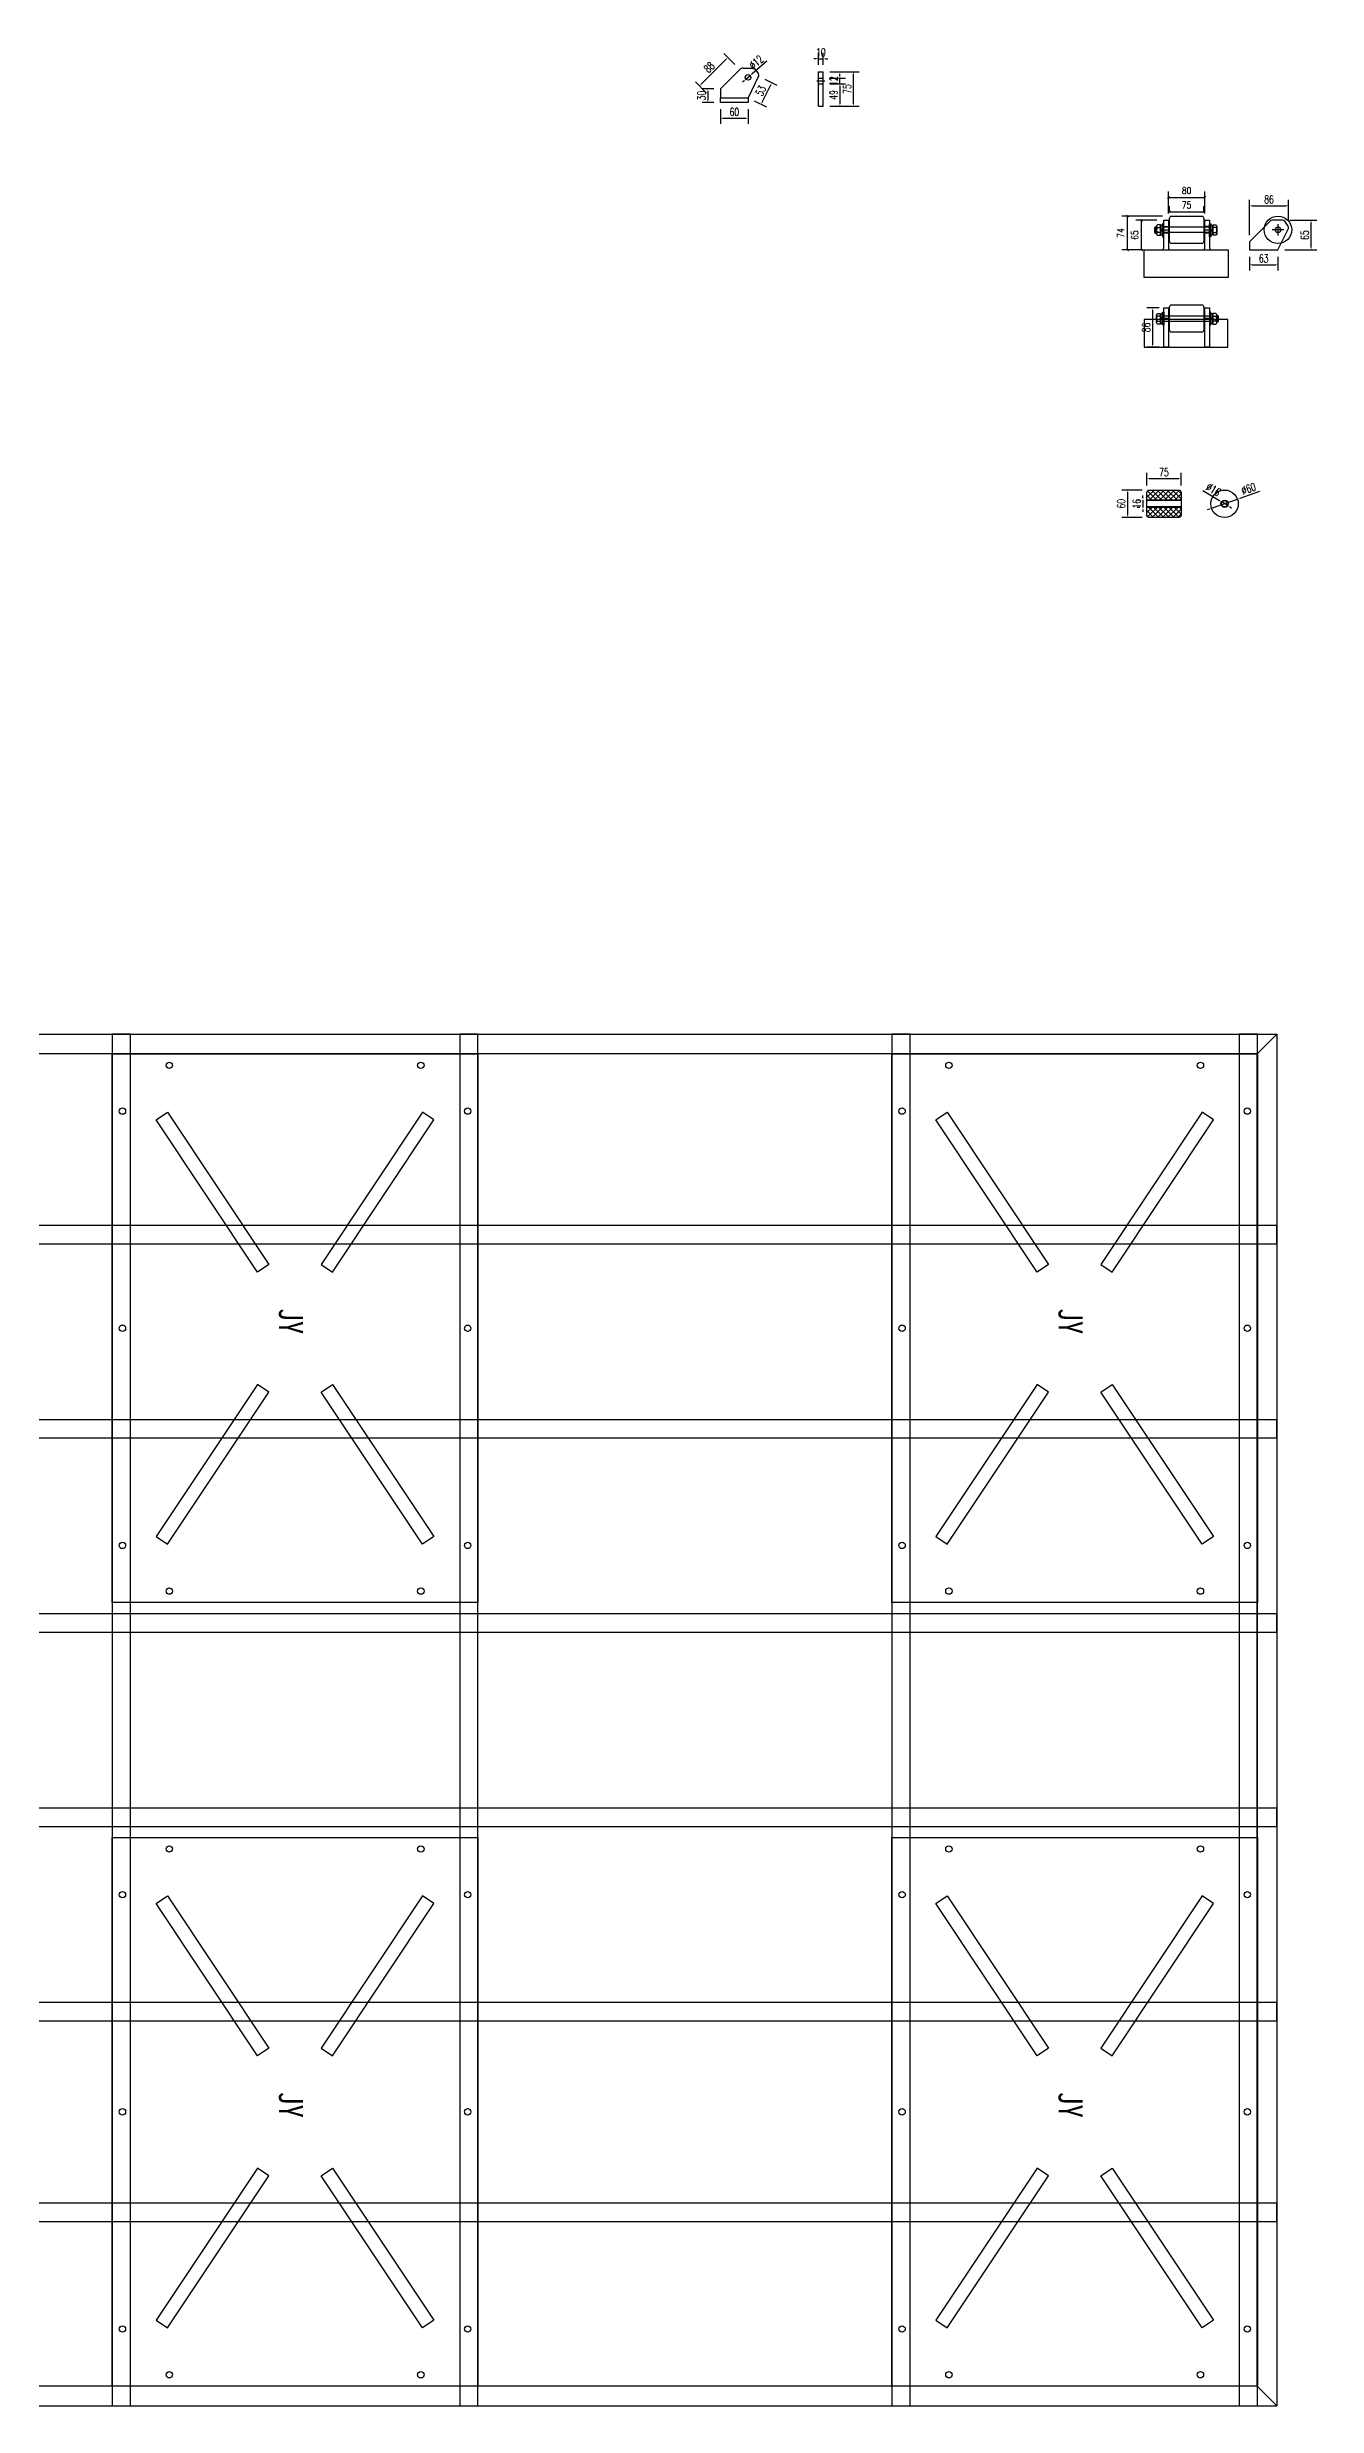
# Model space of a CAD drawing. Header units: millimetres. Extents: x -2018967 to 3675, y -751 to 1571936.
# Drawn here: x -1178320 to -1175543, y 1433545 to 1438704 of the extents above; entities that cross this region are included whole.
import ezdxf

# ---------------------------------------------------------------- set-up
doc = ezdxf.new("R2010")
doc.units = ezdxf.units.MM
doc.header["$LTSCALE"] = 1000
doc.linetypes.add('ACAD_ISO03W100', pattern=[30, 12, -18])
doc.layers.get('0').update_dxf_attribs({"linetype": 'CONTINUOUS'})
doc.layers.get('DEFPOINTS').update_dxf_attribs({"linetype": 'CONTINUOUS'})
for name, color, linetype in [('00-HATCH(填充)', 250, 'CONTINUOUS'), ('PUB_DIM', 3, 'CONTINUOUS'), ('PUB_TEXT', 7, 'CONTINUOUS'), ('W-STEEL_FRAME钢架', 3, 'CONTINUOUS'), ('W-STEEL_KEEL钢龙骨', 5, 'CONTINUOUS')]:
    doc.layers.add(name, color=color, linetype=linetype)
doc.styles.add('DIM_FONT', font='SIMPLEX.shx', dxfattribs={"width": 0.8})
doc.styles.add('STANDARD_T3', font='simplex.shx', dxfattribs={"width": 0.7, "bigfont": 'gbcbig.shx'})
doc.styles.add('黑体', font='simhei.ttf', dxfattribs={"width": 0.8})
doc.dimstyles.new('DIMN5', dxfattribs={"dimscale": 0.05, "dimtxt": 300, "dimasz": 100, "dimexe": 250, "dimexo": 300, "dimgap": 150, "dimtad": 1, "dimdec": 0, "dimzin": 0, "dimdsep": 46, "dimtxsty": 'DIM_FONT', "dimblk": 'ARCHTICK', "dimcen": 0.09, "dimclrt": 7, "dimazin": 0, "dimtfac": 1, "dimtdec": 0, "dimtix": 1, "dimtmove": 2, "dimatfit": 3, "dimldrblk": 'ARCHTICK', "dimfxl": 1, "dimtolj": 1, "dimtzin": 0, "dimarcsym": 0})
doc.dimstyles.new('W&&5', dxfattribs={"dimtxt": 17.5, "dimasz": 5, "dimexe": 12.5, "dimexo": 15, "dimgap": 5, "dimtad": 1, "dimdec": 0, "dimzin": 0, "dimdsep": 46, "dimtxsty": 'STANDARD_T3', "dimcen": 0.09, "dimclrd": 1, "dimclre": 1, "dimclrt": 7, "dimazin": 2, "dimtfac": 1, "dimtdec": 0, "dimtix": 1, "dimtmove": 2, "dimatfit": 3, "dimfxl": 100, "dimtolj": 1, "dimtzin": 0, "dimarcsym": 0})

# ---------------------------------------------------------------- blocks, each defined once
blk = doc.blocks.new('*D39')
at = {"color": 1, "lineweight": -2, "transparency": 16777216}
for p, q in [((-1176862.3, 1438613.3), (-1176887.8, 1438613.3)), ((-1176862.3, 1438583.3), (-1176887.8, 1438583.3)), ((-1176875.3, 1438608.3), (-1176875.3, 1438588.3))]:
    blk.add_line(p, q, dxfattribs=at)
at = {"color": 1, "transparency": 16777216}
for points in [[(-1176876.1, 1438608.3), (-1176874.5, 1438608.3), (-1176875.3, 1438613.3)], [(-1176876.1, 1438588.3), (-1176874.5, 1438588.3), (-1176875.3, 1438583.3)]]:
    blk.add_solid(points, dxfattribs=at)
at = {"layer": 'DEFPOINTS', "color": 0, "transparency": 16777216}
for p in [(-1176875.3, 1438583.3), (-1176847.3, 1438613.3), (-1176847.3, 1438583.3)]:
    blk.add_point(p, dxfattribs=at)
at = {"color": 7, "transparency": 16777216, "insert": (-1176889.1, 1438598.3), "char_height": 17.5, "attachment_point": 5, "rotation": 90, "style": 'STANDARD_T3'}
blk.add_mtext('\\A1;30', dxfattribs=at)
blk = doc.blocks.new('*D40')
at = {"color": 1, "lineweight": -2, "transparency": 16777216}
for p, q in [((-1176847.3, 1438568.3), (-1176847.3, 1438536.2)), ((-1176842.3, 1438548.7), (-1176792.3, 1438548.7)), ((-1176787.3, 1438568.3), (-1176787.3, 1438536.2))]:
    blk.add_line(p, q, dxfattribs=at)
at = {"color": 1, "transparency": 16777216}
for points in [[(-1176842.3, 1438549.6), (-1176842.3, 1438547.9), (-1176847.3, 1438548.7)], [(-1176792.3, 1438549.6), (-1176792.3, 1438547.9), (-1176787.3, 1438548.7)]]:
    blk.add_solid(points, dxfattribs=at)
at = {"layer": 'DEFPOINTS', "color": 0, "transparency": 16777216}
for p in [(-1176847.3, 1438583.3), (-1176787.3, 1438583.3), (-1176787.3, 1438548.7)]:
    blk.add_point(p, dxfattribs=at)
at = {"color": 7, "transparency": 16777216, "insert": (-1176817.3, 1438562.5), "char_height": 17.5, "attachment_point": 5, "style": 'STANDARD_T3'}
blk.add_mtext('\\A1;60', dxfattribs=at)
blk = doc.blocks.new('*D41')
at = {"color": 1, "lineweight": -2, "transparency": 16777216}
for p, q in [((-1176889.9, 1438623), (-1176834.9, 1438678)), ((-1176815.9, 1438666), (-1176840.3, 1438690.4)), ((-1176877.9, 1438603.9), (-1176902.3, 1438628.3))]:
    blk.add_line(p, q, dxfattribs=at)
at = {"color": 1, "transparency": 16777216}
for points in [[(-1176835.5, 1438678.6), (-1176834.4, 1438677.4), (-1176831.4, 1438681.5)], [(-1176890.5, 1438623.6), (-1176889.4, 1438622.4), (-1176893.5, 1438619.4)]]:
    blk.add_solid(points, dxfattribs=at)
at = {"layer": 'DEFPOINTS', "color": 0, "transparency": 16777216}
for p in [(-1176831.4, 1438681.5), (-1176805.3, 1438655.4), (-1176867.3, 1438593.3)]:
    blk.add_point(p, dxfattribs=at)
at = {"color": 7, "transparency": 16777216, "insert": (-1176872.2, 1438660.2), "char_height": 17.5, "attachment_point": 5, "rotation": 45, "style": 'STANDARD_T3'}
blk.add_mtext('\\A1;88', dxfattribs=at)
blk = doc.blocks.new('*D42')
at = {"color": 1, "lineweight": -2, "transparency": 16777216}
for p, q in [((-1176750.8, 1438634), (-1176724.1, 1438621)), ((-1176773.8, 1438586.7), (-1176747.2, 1438573.7)), ((-1176756.2, 1438583.7), (-1176737.6, 1438622))]:
    blk.add_line(p, q, dxfattribs=at)
at = {"color": 1, "transparency": 16777216}
for points in [[(-1176738.3, 1438622.4), (-1176736.8, 1438621.6), (-1176735.4, 1438626.5)], [(-1176757, 1438584), (-1176755.5, 1438583.3), (-1176758.4, 1438579.2)]]:
    blk.add_solid(points, dxfattribs=at)
at = {"layer": 'DEFPOINTS', "color": 0, "transparency": 16777216}
for p in [(-1176764.3, 1438640.6), (-1176735.4, 1438626.5), (-1176787.3, 1438593.3)]:
    blk.add_point(p, dxfattribs=at)
at = {"color": 7, "transparency": 16777216, "insert": (-1176759.3, 1438608.9), "char_height": 17.5, "attachment_point": 5, "rotation": 64, "style": 'STANDARD_T3'}
blk.add_mtext('\\A1;53', dxfattribs=at)
blk = doc.blocks.new('*D43')
at = {"color": 1, "lineweight": -2, "transparency": 16777216}
for p, q in [((-1176795.7, 1438630.9), (-1176799.5, 1438627.7)), ((-1176791.9, 1438634.2), (-1176782.8, 1438642)), ((-1176745.8, 1438673.5), (-1176779, 1438645.2))]:
    blk.add_line(p, q, dxfattribs=at)
at = {"color": 1, "transparency": 16777216}
for points in [[(-1176796.2, 1438631.6), (-1176795.2, 1438630.3), (-1176791.9, 1438634.2)], [(-1176779.5, 1438645.8), (-1176778.4, 1438644.6), (-1176782.8, 1438642)]]:
    blk.add_solid(points, dxfattribs=at)
at = {"layer": 'DEFPOINTS', "color": 0, "transparency": 16777216}
for p in [(-1176791.9, 1438634.2), (-1176782.8, 1438642)]:
    blk.add_point(p, dxfattribs=at)
at = {"color": 7, "transparency": 16777216, "insert": (-1176769.4, 1438671.4), "char_height": 17.5, "attachment_point": 5, "rotation": 40.4405, "style": 'STANDARD_T3'}
blk.add_mtext('\\A1;∅12', dxfattribs=at)
blk = doc.blocks.new('*D44')
at = {"color": 1, "lineweight": -2, "transparency": 16777216}
for p, q in [((-1176638, 1438679), (-1176643, 1438679)), ((-1176633, 1438665.3), (-1176633, 1438691.5)), ((-1176633, 1438679), (-1176623, 1438679)), ((-1176623, 1438665.3), (-1176623, 1438691.5)), ((-1176618, 1438679), (-1176613, 1438679))]:
    blk.add_line(p, q, dxfattribs=at)
at = {"color": 1, "transparency": 16777216}
for points in [[(-1176638, 1438679.8), (-1176638, 1438678.2), (-1176633, 1438679)], [(-1176618, 1438679.8), (-1176618, 1438678.2), (-1176623, 1438679)]]:
    blk.add_solid(points, dxfattribs=at)
at = {"layer": 'DEFPOINTS', "color": 0, "transparency": 16777216}
for p in [(-1176623, 1438679), (-1176633, 1438650.3), (-1176623, 1438650.3)]:
    blk.add_point(p, dxfattribs=at)
at = {"color": 7, "transparency": 16777216, "insert": (-1176628, 1438692.7), "char_height": 17.5, "attachment_point": 5, "style": 'STANDARD_T3'}
blk.add_mtext('\\A1;10', dxfattribs=at)
blk = doc.blocks.new('*D45')
at = {"color": 1, "lineweight": -2, "transparency": 16777216}
for p, q in [((-1176608, 1438650.3), (-1176544.5, 1438650.3)), ((-1176557, 1438645.3), (-1176557, 1438580.3)), ((-1176608, 1438575.3), (-1176544.5, 1438575.3))]:
    blk.add_line(p, q, dxfattribs=at)
at = {"color": 1, "transparency": 16777216}
for points in [[(-1176557.8, 1438645.3), (-1176556.1, 1438645.3), (-1176557, 1438650.3)], [(-1176557.8, 1438580.3), (-1176556.1, 1438580.3), (-1176557, 1438575.3)]]:
    blk.add_solid(points, dxfattribs=at)
at = {"layer": 'DEFPOINTS', "color": 0, "transparency": 16777216}
for p in [(-1176623, 1438650.3), (-1176623, 1438575.3), (-1176557, 1438575.3)]:
    blk.add_point(p, dxfattribs=at)
at = {"color": 7, "transparency": 16777216, "insert": (-1176570.7, 1438612.8), "char_height": 17.5, "attachment_point": 5, "rotation": 90, "style": 'STANDARD_T3'}
blk.add_mtext('\\A1;75', dxfattribs=at)
blk = doc.blocks.new('*D46')
at = {"color": 1, "lineweight": -2, "transparency": 16777216}
for p, q in [((-1176608, 1438624.1), (-1176573.8, 1438624.1)), ((-1176608, 1438575.3), (-1176573.8, 1438575.3)), ((-1176586.3, 1438619.1), (-1176586.3, 1438580.3))]:
    blk.add_line(p, q, dxfattribs=at)
at = {"color": 1, "transparency": 16777216}
for points in [[(-1176587.1, 1438619.1), (-1176585.4, 1438619.1), (-1176586.3, 1438624.1)], [(-1176587.1, 1438580.3), (-1176585.4, 1438580.3), (-1176586.3, 1438575.3)]]:
    blk.add_solid(points, dxfattribs=at)
at = {"layer": 'DEFPOINTS', "color": 0, "transparency": 16777216}
for p in [(-1176623, 1438624.1), (-1176623, 1438575.3), (-1176586.3, 1438575.3)]:
    blk.add_point(p, dxfattribs=at)
at = {"color": 7, "transparency": 16777216, "insert": (-1176600, 1438599.7), "char_height": 17.5, "attachment_point": 5, "rotation": 90, "style": 'STANDARD_T3'}
blk.add_mtext('\\A1;49', dxfattribs=at)
blk = doc.blocks.new('*D47')
at = {"color": 1, "lineweight": -2, "transparency": 16777216}
for p, q in [((-1176608, 1438636.1), (-1176573.8, 1438636.1)), ((-1176586.3, 1438641.1), (-1176586.3, 1438646.1)), ((-1176586.3, 1438624.1), (-1176586.3, 1438636.1)), ((-1176608, 1438624.1), (-1176573.8, 1438624.1)), ((-1176586.3, 1438619.1), (-1176586.3, 1438614.1))]:
    blk.add_line(p, q, dxfattribs=at)
at = {"color": 1, "transparency": 16777216}
for points in [[(-1176587.1, 1438641.1), (-1176585.4, 1438641.1), (-1176586.3, 1438636.1)], [(-1176587.1, 1438619.1), (-1176585.4, 1438619.1), (-1176586.3, 1438624.1)]]:
    blk.add_solid(points, dxfattribs=at)
at = {"layer": 'DEFPOINTS', "color": 0, "transparency": 16777216}
for p in [(-1176623, 1438636.1), (-1176586.3, 1438636.1), (-1176623, 1438624.1)]:
    blk.add_point(p, dxfattribs=at)
at = {"color": 7, "transparency": 16777216, "insert": (-1176600, 1438630.1), "char_height": 17.5, "attachment_point": 5, "rotation": 90, "style": 'STANDARD_T3'}
blk.add_mtext('\\A1;12', dxfattribs=at)
blk = doc.blocks.new('_ARCHTICK')
at = {"color": 0, "linetype": 'ByBlock', "const_width": 0.4}
blk.add_lwpolyline([(-0.5, -0.5), (0.5, 0.5)], dxfattribs=at)
blk = doc.blocks.new('*D38')
at = {"layer": 'DEFPOINTS', "color": 0, "transparency": 16777216}
for p in [(-1175926.7, 1438325.7), (-1175878, 1438325.7), (-1175907.8, 1438260.7)]:
    blk.add_point(p, dxfattribs=at)
at = {"layer": 'PUB_DIM', "color": 0, "lineweight": -2, "transparency": 16777216}
for p, q in [((-1175893, 1438325.7), (-1175939.2, 1438325.7)), ((-1175926.7, 1438260.7), (-1175926.7, 1438325.7)), ((-1175922.8, 1438260.7), (-1175939.2, 1438260.7))]:
    blk.add_line(p, q, dxfattribs=at)
at = {"layer": 'PUB_DIM', "color": 0, "lineweight": -2, "transparency": 16777216, "xscale": 5, "yscale": 5, "zscale": 5}
for p, rotation in [((-1175926.7, 1438325.7), 90), ((-1175926.7, 1438260.7), 270)]:
    blk.add_blockref('_ARCHTICK', p, dxfattribs=dict(at, rotation=rotation))
at = {"layer": 'PUB_DIM', "color": 7, "transparency": 16777216, "insert": (-1175941.7, 1438293.2), "char_height": 15, "attachment_point": 5, "rotation": 90, "style": 'DIM_FONT'}
blk.add_mtext('\\A1;65', dxfattribs=at)
blk = doc.blocks.new('*D36')
at = {"layer": 'DEFPOINTS', "color": 0, "transparency": 16777216}
for p in [(-1175957.3, 1438334.7), (-1175865.5, 1438334.7), (-1175907.8, 1438260.7)]:
    blk.add_point(p, dxfattribs=at)
at = {"layer": 'PUB_DIM', "color": 0, "lineweight": -2, "transparency": 16777216}
for p, q in [((-1175880.5, 1438334.7), (-1175969.8, 1438334.7)), ((-1175957.3, 1438260.7), (-1175957.3, 1438334.7)), ((-1175922.8, 1438260.7), (-1175969.8, 1438260.7))]:
    blk.add_line(p, q, dxfattribs=at)
at = {"layer": 'PUB_DIM', "color": 0, "lineweight": -2, "transparency": 16777216, "xscale": 5, "yscale": 5, "zscale": 5}
for p, rotation in [((-1175957.3, 1438334.7), 90), ((-1175957.3, 1438260.7), 270)]:
    blk.add_blockref('_ARCHTICK', p, dxfattribs=dict(at, rotation=rotation))
at = {"layer": 'PUB_DIM', "color": 7, "transparency": 16777216, "insert": (-1175972.3, 1438297.7), "char_height": 15, "attachment_point": 5, "rotation": 90, "style": 'DIM_FONT'}
blk.add_mtext('\\A1;74', dxfattribs=at)
blk = doc.blocks.new('*D37')
at = {"layer": 'DEFPOINTS', "color": 0, "transparency": 16777216}
for p in [(-1175788, 1438375.7), (-1175868, 1438325.7), (-1175788, 1438325.7)]:
    blk.add_point(p, dxfattribs=at)
at = {"layer": 'PUB_DIM', "color": 0, "lineweight": -2, "transparency": 16777216}
for p, q in [((-1175868, 1438340.7), (-1175868, 1438388.2)), ((-1175868, 1438375.7), (-1175788, 1438375.7)), ((-1175788, 1438340.7), (-1175788, 1438388.2))]:
    blk.add_line(p, q, dxfattribs=at)
at = {"layer": 'PUB_DIM', "color": 0, "lineweight": -2, "transparency": 16777216, "xscale": 5, "yscale": 5, "zscale": 5, "rotation": 180}
blk.add_blockref('_ARCHTICK', (-1175868, 1438375.7), dxfattribs=at)
at = {"layer": 'PUB_DIM', "color": 0, "lineweight": -2, "transparency": 16777216, "xscale": 5, "yscale": 5, "zscale": 5}
blk.add_blockref('_ARCHTICK', (-1175788, 1438375.7), dxfattribs=at)
at = {"layer": 'PUB_DIM', "color": 7, "transparency": 16777216, "insert": (-1175828, 1438390.7), "char_height": 15, "attachment_point": 5, "style": 'DIM_FONT'}
blk.add_mtext('\\A1;80', dxfattribs=at)
blk = doc.blocks.new('*D48')
at = {"color": 1, "lineweight": -2, "transparency": 16777216}
for p, q in [((-1175690.8, 1438245.7), (-1175690.8, 1438215.7)), ((-1175685.8, 1438228.2), (-1175633.3, 1438228.2)), ((-1175628.3, 1438245.7), (-1175628.3, 1438215.7))]:
    blk.add_line(p, q, dxfattribs=at)
at = {"color": 1, "transparency": 16777216}
for points in [[(-1175685.8, 1438229.1), (-1175685.8, 1438227.4), (-1175690.8, 1438228.2)], [(-1175633.3, 1438229.1), (-1175633.3, 1438227.4), (-1175628.3, 1438228.2)]]:
    blk.add_solid(points, dxfattribs=at)
at = {"layer": 'DEFPOINTS', "color": 0, "transparency": 16777216}
for p in [(-1175690.8, 1438260.7), (-1175628.3, 1438260.7), (-1175628.3, 1438228.2)]:
    blk.add_point(p, dxfattribs=at)
at = {"color": 7, "transparency": 16777216, "insert": (-1175659.6, 1438242), "char_height": 17.5, "attachment_point": 5, "style": 'STANDARD_T3'}
blk.add_mtext('\\A1;63', dxfattribs=at)
blk = doc.blocks.new('*D49')
at = {"layer": 'DEFPOINTS', "color": 0, "transparency": 16777216}
for p in [(-1175865.5, 1438329.7), (-1175790.5, 1438344.1), (-1175790.5, 1438329.7)]:
    blk.add_point(p, dxfattribs=at)
at = {"layer": 'PUB_DIM', "color": 0, "lineweight": -2, "transparency": 16777216}
for p, q in [((-1175865.5, 1438344.7), (-1175865.5, 1438356.6)), ((-1175865.5, 1438344.1), (-1175790.5, 1438344.1)), ((-1175790.5, 1438344.7), (-1175790.5, 1438356.6))]:
    blk.add_line(p, q, dxfattribs=at)
at = {"layer": 'PUB_DIM', "color": 0, "lineweight": -2, "transparency": 16777216, "xscale": 5, "yscale": 5, "zscale": 5, "rotation": 180}
blk.add_blockref('_ARCHTICK', (-1175865.5, 1438344.1), dxfattribs=at)
at = {"layer": 'PUB_DIM', "color": 0, "lineweight": -2, "transparency": 16777216, "xscale": 5, "yscale": 5, "zscale": 5}
blk.add_blockref('_ARCHTICK', (-1175790.5, 1438344.1), dxfattribs=at)
at = {"layer": 'PUB_DIM', "color": 7, "transparency": 16777216, "insert": (-1175828, 1438359.1), "char_height": 15, "attachment_point": 5, "style": 'DIM_FONT'}
blk.add_mtext('\\A1;75', dxfattribs=at)
blk = doc.blocks.new('*D50')
at = {"color": 1, "lineweight": -2, "transparency": 16777216}
for p, q in [((-1175915.1, 1437745.6), (-1175915.1, 1437773.2)), ((-1175910.1, 1437760.7), (-1175845.1, 1437760.7)), ((-1175840.1, 1437745.6), (-1175840.1, 1437773.2))]:
    blk.add_line(p, q, dxfattribs=at)
at = {"color": 1, "transparency": 16777216}
for points in [[(-1175910.1, 1437761.6), (-1175910.1, 1437759.9), (-1175915.1, 1437760.7)], [(-1175845.1, 1437761.6), (-1175845.1, 1437759.9), (-1175840.1, 1437760.7)]]:
    blk.add_solid(points, dxfattribs=at)
at = {"layer": 'DEFPOINTS', "color": 0, "transparency": 16777216}
for p in [(-1175840.1, 1437760.7), (-1175915.1, 1437730.6), (-1175840.1, 1437730.6)]:
    blk.add_point(p, dxfattribs=at)
at = {"color": 7, "transparency": 16777216, "insert": (-1175877.6, 1437774.5), "char_height": 17.5, "attachment_point": 5, "style": 'STANDARD_T3'}
blk.add_mtext('\\A1;75', dxfattribs=at)
blk = doc.blocks.new('*D51')
at = {"color": 1, "lineweight": -2, "transparency": 16777216}
for p, q in [((-1175925.1, 1437735.6), (-1175970, 1437735.6)), ((-1175957.5, 1437730.6), (-1175957.5, 1437680.6)), ((-1175925.1, 1437675.6), (-1175970, 1437675.6))]:
    blk.add_line(p, q, dxfattribs=at)
at = {"color": 1, "transparency": 16777216}
for points in [[(-1175958.3, 1437730.6), (-1175956.6, 1437730.6), (-1175957.5, 1437735.6)], [(-1175958.3, 1437680.6), (-1175956.6, 1437680.6), (-1175957.5, 1437675.6)]]:
    blk.add_solid(points, dxfattribs=at)
at = {"layer": 'DEFPOINTS', "color": 0, "transparency": 16777216}
for p in [(-1175910.1, 1437735.6), (-1175957.5, 1437675.6), (-1175910.1, 1437675.6)]:
    blk.add_point(p, dxfattribs=at)
at = {"color": 7, "transparency": 16777216, "insert": (-1175971.2, 1437705.6), "char_height": 17.5, "attachment_point": 5, "rotation": 90, "style": 'STANDARD_T3'}
blk.add_mtext('\\A1;60', dxfattribs=at)
blk = doc.blocks.new('*D52')
at = {"color": 1, "lineweight": -2, "transparency": 16777216}
for p, q in [((-1175773.4, 1437695.7), (-1175716.7, 1437715.4)), ((-1175668.6, 1437732.2), (-1175712, 1437717.1)), ((-1175778.1, 1437694), (-1175782.8, 1437692.4))]:
    blk.add_line(p, q, dxfattribs=at)
at = {"color": 1, "transparency": 16777216}
for points in [[(-1175712.3, 1437717.9), (-1175711.7, 1437716.3), (-1175716.7, 1437715.4)], [(-1175778.3, 1437694.8), (-1175777.8, 1437693.2), (-1175773.4, 1437695.7)]]:
    blk.add_solid(points, dxfattribs=at)
at = {"layer": 'DEFPOINTS', "color": 0, "transparency": 16777216}
for p in [(-1175716.7, 1437715.4), (-1175773.4, 1437695.7)]:
    blk.add_point(p, dxfattribs=at)
at = {"color": 7, "transparency": 16777216, "insert": (-1175692.5, 1437738.5), "char_height": 17.5, "attachment_point": 5, "rotation": 19.2432, "style": 'STANDARD_T3'}
blk.add_mtext('\\A1;∅60', dxfattribs=at)
blk = doc.blocks.new('*D53')
at = {"color": 1, "lineweight": -2, "transparency": 16777216}
for p, q in [((-1175792.9, 1437734.7), (-1175756.1, 1437712.3)), ((-1175738.2, 1437701.4), (-1175751.9, 1437709.7)), ((-1175733.9, 1437698.8), (-1175729.7, 1437696.2))]:
    blk.add_line(p, q, dxfattribs=at)
at = {"color": 1, "transparency": 16777216}
for points in [[(-1175755.7, 1437713), (-1175756.6, 1437711.6), (-1175751.9, 1437709.7)], [(-1175733.5, 1437699.5), (-1175734.4, 1437698.1), (-1175738.2, 1437701.4)]]:
    blk.add_solid(points, dxfattribs=at)
at = {"layer": 'DEFPOINTS', "color": 0, "transparency": 16777216}
for p in [(-1175751.9, 1437709.7), (-1175738.2, 1437701.4)]:
    blk.add_point(p, dxfattribs=at)
at = {"color": 7, "transparency": 16777216, "insert": (-1175769.5, 1437736.5), "char_height": 17.5, "attachment_point": 5, "rotation": 328.6577, "style": 'STANDARD_T3'}
blk.add_mtext('\\A1;∅16', dxfattribs=at)
blk = doc.blocks.new('*D54')
at = {"color": 1, "lineweight": -2, "transparency": 16777216}
for p, q in [((-1175930.1, 1437713.6), (-1175936, 1437713.6)), ((-1175930.1, 1437697.6), (-1175936, 1437697.6)), ((-1175923.5, 1437718.6), (-1175923.5, 1437723.6)), ((-1175923.5, 1437713.6), (-1175923.5, 1437697.6)), ((-1175923.5, 1437692.6), (-1175923.5, 1437687.6))]:
    blk.add_line(p, q, dxfattribs=at)
at = {"color": 1, "transparency": 16777216}
for points in [[(-1175924.4, 1437718.6), (-1175922.7, 1437718.6), (-1175923.5, 1437713.6)], [(-1175924.4, 1437692.6), (-1175922.7, 1437692.6), (-1175923.5, 1437697.6)]]:
    blk.add_solid(points, dxfattribs=at)
at = {"layer": 'DEFPOINTS', "color": 0, "transparency": 16777216}
for p in [(-1175923.5, 1437697.6), (-1175915.1, 1437713.6), (-1175915.1, 1437697.6)]:
    blk.add_point(p, dxfattribs=at)
at = {"color": 7, "transparency": 16777216, "insert": (-1175937.3, 1437705.6), "char_height": 17.5, "attachment_point": 5, "rotation": 90, "style": 'STANDARD_T3'}
blk.add_mtext('\\A1;16', dxfattribs=at)
blk = doc.blocks.new('*D55')
at = {"color": 1, "lineweight": -2, "transparency": 16777216}
for p, q in [((-1175888, 1438134), (-1175915.3, 1438134)), ((-1175902.8, 1438129), (-1175902.8, 1438053.2)), ((-1175888, 1438048.2), (-1175915.3, 1438048.2))]:
    blk.add_line(p, q, dxfattribs=at)
at = {"color": 1, "transparency": 16777216}
for points in [[(-1175903.6, 1438129), (-1175901.9, 1438129), (-1175902.8, 1438134)], [(-1175903.6, 1438053.2), (-1175901.9, 1438053.2), (-1175902.8, 1438048.2)]]:
    blk.add_solid(points, dxfattribs=at)
at = {"layer": 'DEFPOINTS', "color": 0, "transparency": 16777216}
for p in [(-1175873, 1438134), (-1175902.8, 1438048.2), (-1175873, 1438048.2)]:
    blk.add_point(p, dxfattribs=at)
at = {"color": 7, "transparency": 16777216, "insert": (-1175916.5, 1438091.1), "char_height": 17.5, "attachment_point": 5, "rotation": 90, "style": 'STANDARD_T3'}
blk.add_mtext('\\A1;86', dxfattribs=at)
blk = doc.blocks.new('*D56')
at = {"color": 1, "lineweight": -2, "transparency": 16777216}
for p, q in [((-1175602.5, 1438325.7), (-1175543.3, 1438325.7)), ((-1175555.8, 1438265.7), (-1175555.8, 1438320.7)), ((-1175613.3, 1438260.7), (-1175543.3, 1438260.7))]:
    blk.add_line(p, q, dxfattribs=at)
at = {"color": 1, "transparency": 16777216}
for points in [[(-1175556.7, 1438320.7), (-1175555, 1438320.7), (-1175555.8, 1438325.7)], [(-1175556.7, 1438265.7), (-1175555, 1438265.7), (-1175555.8, 1438260.7)]]:
    blk.add_solid(points, dxfattribs=at)
at = {"layer": 'DEFPOINTS', "color": 0, "transparency": 16777216}
for p in [(-1175617.5, 1438325.7), (-1175555.8, 1438325.7), (-1175628.3, 1438260.7)]:
    blk.add_point(p, dxfattribs=at)
at = {"color": 7, "transparency": 16777216, "insert": (-1175569.6, 1438293.2), "char_height": 17.5, "attachment_point": 5, "rotation": 90, "style": 'STANDARD_T3'}
blk.add_mtext('\\A1;65', dxfattribs=at)
blk = doc.blocks.new('*D57')
at = {"color": 1, "lineweight": -2, "transparency": 16777216}
for p, q in [((-1175690.8, 1438293.2), (-1175690.8, 1438370)), ((-1175605.1, 1438325), (-1175605.1, 1438370)), ((-1175685.8, 1438357.5), (-1175610.1, 1438357.5))]:
    blk.add_line(p, q, dxfattribs=at)
at = {"color": 1, "transparency": 16777216}
for points in [[(-1175685.8, 1438358.3), (-1175685.8, 1438356.7), (-1175690.8, 1438357.5)], [(-1175610.1, 1438358.3), (-1175610.1, 1438356.7), (-1175605.1, 1438357.5)]]:
    blk.add_solid(points, dxfattribs=at)
at = {"layer": 'DEFPOINTS', "color": 0, "transparency": 16777216}
for p in [(-1175605.1, 1438357.5), (-1175690.8, 1438278.2), (-1175605.1, 1438310)]:
    blk.add_point(p, dxfattribs=at)
at = {"color": 7, "transparency": 16777216, "insert": (-1175647.9, 1438371.2), "char_height": 17.5, "attachment_point": 5, "style": 'STANDARD_T3'}
blk.add_mtext('\\A1;86', dxfattribs=at)
blk = doc.blocks.new('$matou$00000186')
for points in [[(-600, 400), (600, 400), (600, -400), (-600, -400)], [(-455.8, 303.8), (-472.4, 278.9), (-139.6, 57), (-122.9, 82)], [(455.8, 303.8), (472.4, 278.9), (139.6, 57), (122.9, 82)], [(-455.8, -303.8), (-472.4, -278.9), (-139.6, -57), (-122.9, -82)], [(455.8, -303.8), (472.4, -278.9), (139.6, -57), (122.9, -82)]]:
    blk.add_lwpolyline(points, close=True)
at = {"color": 1}
for centre in [(-475, 377.5), (0, 377.5), (475, 377.5), (-575, 275), (575, 275), (-575, -275), (575, -275), (-475, -377.5), (0, -377.5), (475, -377.5)]:
    blk.add_circle(centre, 7, dxfattribs=at)
at = {"layer": 'PUB_TEXT', "style": '黑体', "width": 0.8}
blk.add_text('JY', height=52.57, dxfattribs=at).set_placement((-44.4, -35.3))
blk = doc.blocks.new('*U874')
at = {"rotation": 270}
blk.add_blockref('$matou$00000186', (0, 0), dxfattribs=at)
blk = doc.blocks.new('*U875')
at = {"color": 0, "linetype": 'ByBlock', "lineweight": -2, "transparency": 16777216}
for p in [(0, 1714), (1705, 1714), (3410, 1714), (5115, 1714), (0, 0), (1705, 0), (3410, 0), (5115, 0)]:
    blk.add_blockref('*U874', p, dxfattribs=at)
blk = doc.blocks.new('*U872')
at = {"layer": 'W-STEEL_KEEL钢龙骨', "color": 1}
for points in [[(-400, -1500), (-360, -1500), (-360, 1500), (-400, 1500)], [(360, -1500), (400, -1500), (400, 1500), (360, 1500)]]:
    blk.add_lwpolyline(points, close=True, dxfattribs=at)
blk = doc.blocks.new('*U873')
at = {"color": 0, "linetype": 'ByBlock', "lineweight": -2, "transparency": 16777216}
for p in [(0, 0), (1705, 0), (3410, 0), (5115, 0)]:
    blk.add_blockref('*U872', p, dxfattribs=at)
blk = doc.blocks.new('6米框架')
at = {"layer": 'W-STEEL_FRAME钢架'}
for points in [[(-3000.1, 1514.6), (2999.9, 1514.6), (2956.9, 1471.6), (-2957.1, 1471.6)], [(-3000.1, -1485.4), (-3000.1, 1514.6), (-2957.1, 1471.6), (-2957.1, -1442.4)], [(2999.9, 1514.6), (2999.9, -1485.4), (2956.9, -1442.4), (2956.9, 1471.6)], [(2999.9, -1485.4), (2956.9, -1442.4), (-2957.1, -1442.4), (-3000.1, -1485.4)]]:
    blk.add_lwpolyline(points, close=True, dxfattribs=at)
at = {"layer": 'W-STEEL_KEEL钢龙骨'}
for points in [[(-2999.9, 1056.6), (2999.9, 1056.6), (2999.9, 1096.6), (-2999.9, 1096.6)], [(-2999.9, 631.6), (2999.9, 631.6), (2999.9, 671.6), (-2999.9, 671.6)], [(-2999.9, 206.6), (2999.9, 206.6), (2999.9, 246.6), (-2999.9, 246.6)], [(-2999.9, -218.4), (2999.9, -218.4), (2999.9, -178.4), (-2999.9, -178.4)], [(-2999.9, -643.4), (2999.9, -643.4), (2999.9, -603.4), (-2999.9, -603.4)], [(-2999.9, -1082.4), (2999.9, -1082.4), (2999.9, -1042.4), (-2999.9, -1042.4)]]:
    blk.add_lwpolyline(points, close=True, dxfattribs=at)
for name, p in [('*U873', (-2557.1, 14.6)), ('*U875', (-2557.1, -842.4))]:
    blk.add_blockref(name, p)

msp = doc.modelspace()

# ---------------------------------------------------------------- hatches: boundary and pattern name
h = msp.add_hatch()
h.set_pattern_fill('ANSI37', color=256, scale=5)
h.set_pattern_definition([(45, (366788.402, 291600.022), (-5.612660076, 5.612660076), []), (135, (366788.402, 291600.022), (-5.612660076, -5.612660076), [])])
h.paths.add_polyline_path([(-1175910.1, 1437735.6, 0.414214), (-1175915.1, 1437730.6), (-1175915.1, 1437713.6), (-1175840.1, 1437713.6), (-1175840.1, 1437730.6, 0.414214), (-1175845.1, 1437735.6)])
h.paths.add_polyline_path([(-1175915.1, 1437697.6), (-1175915.1, 1437680.6, 0.414214), (-1175910.1, 1437675.6), (-1175845.1, 1437675.6, 0.414214), (-1175840.1, 1437680.6), (-1175840.1, 1437697.6)])

# ---------------------------------------------------------------- linework, layer by layer
for p, q in [((-1176847.3, 1438613.3), (-1176805.3, 1438655.4)), ((-1176764.3, 1438640.6), (-1176787.3, 1438593.3)), ((-1176772.4, 1438656.9), (-1176765.3, 1438646.4)), ((-1176619, 1438630.1), (-1176637, 1438630.1)), ((-1176633, 1438575.3), (-1176633, 1438650.3)), ((-1176633, 1438650.3), (-1176623, 1438650.3)), ((-1176633, 1438636.1), (-1176623, 1438636.1)), ((-1176623, 1438575.3), (-1176623, 1438650.3)), ((-1176847.3, 1438613.3), (-1176847.3, 1438593.3)), ((-1176633, 1438624.1), (-1176623, 1438624.1)), ((-1176633, 1438575.3), (-1176623, 1438575.3)), ((-1175878, 1438265.7), (-1175878, 1438325.7)), ((-1175788, 1438265.7), (-1175788, 1438325.7)), ((-1175788, 1438325.7), (-1175778, 1438325.7)), ((-1175778, 1438325.7), (-1175778, 1438265.7)), ((-1175892, 1438309.7), (-1175885, 1438309.7)), ((-1175885, 1438298.7), (-1175892, 1438298.7)), ((-1175881, 1438303.2), (-1175885, 1438306.5)), ((-1175881, 1438300.9), (-1175885, 1438304.2)), ((-1175775, 1438303.2), (-1175771, 1438306.5)), ((-1175775, 1438300.9), (-1175771, 1438304.2)), ((-1175764, 1438309.7), (-1175771, 1438309.7)), ((-1175771, 1438298.7), (-1175764, 1438298.7)), ((-1175762, 1438297.2), (-1175762, 1438311.2)), ((-1175883, 1438260.7), (-1175773, 1438260.7)), ((-1175894, 1438117.2), (-1175894, 1438103.2)), ((-1175885, 1438115.7), (-1175892, 1438115.7)), ((-1175881, 1438113.6), (-1175885, 1438110.2)), ((-1175881, 1438111.3), (-1175885, 1438107.9)), ((-1175775, 1438113.6), (-1175771, 1438110.2)), ((-1175775, 1438111.3), (-1175771, 1438107.9)), ((-1175771, 1438115.7), (-1175764, 1438115.7)), ((-1175892, 1438104.7), (-1175885, 1438104.7)), ((-1175764, 1438104.7), (-1175771, 1438104.7))]:
    msp.add_line(p, q)
at = {"color": 0}
for p, q in [((-1176798.2, 1438658.3), (-1176775.8, 1438658.3)), ((-1176847.3, 1438583.3), (-1176847.3, 1438593.3)), ((-1176847.3, 1438593.3), (-1176787.3, 1438593.3)), ((-1176787.3, 1438583.3), (-1176847.3, 1438583.3)), ((-1176787.3, 1438593.3), (-1176787.3, 1438583.3))]:
    msp.add_line(p, q, dxfattribs=at)
at = {"color": 4}
for p, q in [((-1175894, 1438304.2), (-1175898, 1438304.2)), ((-1175894, 1438310.2), (-1175897, 1438310.2)), ((-1175897, 1438298.2), (-1175894, 1438298.2)), ((-1175759, 1438116.2), (-1175762, 1438116.2)), ((-1175762, 1438110.2), (-1175758, 1438110.2)), ((-1175762, 1438104.2), (-1175759, 1438104.2))]:
    msp.add_line(p, q, dxfattribs=at)
at = {"color": 1}
for p, q in [((-1175878, 1438311.7), (-1175868, 1438311.7)), ((-1175868, 1438297.7), (-1175878, 1438297.7)), ((-1175778, 1438311.7), (-1175788, 1438311.7)), ((-1175778, 1438297.7), (-1175788, 1438297.7))]:
    msp.add_line(p, q, dxfattribs=at)
at = {"color": 6, "linetype": 'ACAD_ISO03W100'}
for p, q in [((-1175778, 1438310.7), (-1175878, 1438310.7)), ((-1175778, 1438298.7), (-1175878, 1438298.7)), ((-1175878, 1438116.7), (-1175778, 1438116.7)), ((-1175878, 1438104.7), (-1175778, 1438104.7)), ((-1175840.1, 1437713.6), (-1175915.1, 1437713.6)), ((-1175840.1, 1437712.6), (-1175915.1, 1437712.6)), ((-1175840.1, 1437698.6), (-1175915.1, 1437698.6)), ((-1175840.1, 1437697.6), (-1175915.1, 1437697.6))]:
    msp.add_line(p, q, dxfattribs=at)
at = {"color": 2}
for p, q in [((-1175878, 1438304.7), (-1175868, 1438304.7)), ((-1175788, 1438304.7), (-1175778, 1438304.7)), ((-1175868, 1438110.7), (-1175878, 1438110.7)), ((-1175778, 1438110.7), (-1175788, 1438110.7))]:
    msp.add_line(p, q, dxfattribs=at)
for points in [[(-1175881, 1438317.7), (-1175881, 1438289.7), (-1175878, 1438289.7), (-1175878, 1438317.7), (-1175881, 1438317.7), (-1175881, 1438316.7)], [(-1175775, 1438317.7), (-1175775, 1438289.7), (-1175778, 1438289.7), (-1175778, 1438317.7), (-1175775, 1438317.7), (-1175775, 1438316.7)], [(-1175896, 1438297.2), (-1175894, 1438297.2), (-1175894, 1438311.2), (-1175896, 1438311.2)], [(-1175881, 1438096.7), (-1175881, 1438124.7), (-1175878, 1438124.7), (-1175878, 1438096.7), (-1175881, 1438096.7), (-1175881, 1438097.7)], [(-1175775, 1438096.7), (-1175775, 1438124.7), (-1175778, 1438124.7), (-1175778, 1438096.7), (-1175775, 1438096.7), (-1175775, 1438097.7)], [(-1175760, 1438117.2), (-1175762, 1438117.2), (-1175762, 1438103.2), (-1175760, 1438103.2)]]:
    msp.add_lwpolyline(points)
msp.add_lwpolyline([(-1175878, 1438325.7), (-1175868, 1438325.7), (-1175868, 1438265.7, 0.414214), (-1175863, 1438260.7)], format="xyb")
for points in [[(-1175860.5, 1438334.7), (-1175795.5, 1438334.7, -0.414214), (-1175790.5, 1438329.7), (-1175790.5, 1438279.7, -0.414214), (-1175795.5, 1438274.7), (-1175860.5, 1438274.7, -0.414214), (-1175865.5, 1438279.7), (-1175865.5, 1438329.7, -0.414214)], [(-1175892, 1438292.7), (-1175885, 1438292.7), (-1175885, 1438293.7), (-1175881, 1438293.7), (-1175881, 1438314.7), (-1175885, 1438314.7), (-1175885, 1438293.7), (-1175885, 1438315.7), (-1175892, 1438315.7, 0.666667), (-1175892, 1438309.7, 0.363636), (-1175892, 1438298.7, 0.666667)], [(-1175764, 1438292.7), (-1175771, 1438292.7), (-1175771, 1438293.7), (-1175775, 1438293.7), (-1175775, 1438314.7), (-1175771, 1438314.7), (-1175771, 1438293.7), (-1175771, 1438315.7), (-1175764, 1438315.7, -0.666667), (-1175764, 1438309.7, -0.363636), (-1175764, 1438298.7, -0.666667)], [(-1175892, 1438121.7), (-1175885, 1438121.7), (-1175885, 1438120.7), (-1175881, 1438120.7), (-1175881, 1438099.7), (-1175885, 1438099.7), (-1175885, 1438120.7), (-1175885, 1438098.7), (-1175892, 1438098.7, -0.666667), (-1175892, 1438104.7, -0.363636), (-1175892, 1438115.7, -0.666667)], [(-1175795.5, 1438080.7), (-1175860.5, 1438080.7, -0.414214), (-1175865.5, 1438085.7), (-1175865.5, 1438135.7, -0.414214), (-1175860.5, 1438140.7), (-1175795.5, 1438140.7, -0.414214), (-1175790.5, 1438135.7), (-1175790.5, 1438085.7, -0.414214)], [(-1175764, 1438121.7), (-1175771, 1438121.7), (-1175771, 1438120.7), (-1175775, 1438120.7), (-1175775, 1438099.7), (-1175771, 1438099.7), (-1175771, 1438120.7), (-1175771, 1438098.7), (-1175764, 1438098.7, 0.666667), (-1175764, 1438104.7, 0.363636), (-1175764, 1438115.7, 0.666667)], [(-1175910.1, 1437735.6), (-1175845.1, 1437735.6, -0.414214), (-1175840.1, 1437730.6), (-1175840.1, 1437680.6, -0.414214), (-1175845.1, 1437675.6), (-1175910.1, 1437675.6, -0.414214), (-1175915.1, 1437680.6), (-1175915.1, 1437730.6, -0.414214)]]:
    msp.add_lwpolyline(points, format="xyb", close=True)
for points in [[(-1175898, 1438299.2), (-1175896, 1438297.2), (-1175896, 1438311.2), (-1175898, 1438309.2)], [(-1175894, 1438295.7), (-1175894, 1438298.7), (-1175894, 1438309.7), (-1175894, 1438312.7)], [(-1175762, 1438295.7), (-1175762, 1438298.7), (-1175762, 1438309.7), (-1175762, 1438312.7)], [(-1175920.6, 1438260.7), (-1175737, 1438260.7), (-1175737, 1438200.7), (-1175920.6, 1438200.7)], [(-1175894, 1438118.7), (-1175894, 1438115.7), (-1175894, 1438104.7), (-1175894, 1438101.7)], [(-1175878, 1438048.2), (-1175878, 1438134), (-1175868, 1438134), (-1175868, 1438048.2)], [(-1175788, 1438048.2), (-1175788, 1438134), (-1175778, 1438134), (-1175778, 1438048.2)], [(-1175762, 1438118.7), (-1175762, 1438115.7), (-1175762, 1438104.7), (-1175762, 1438101.7)], [(-1175758, 1438115.2), (-1175760, 1438117.2), (-1175760, 1438103.2), (-1175758, 1438105.2)], [(-1175921, 1438048.2), (-1175738.2, 1438048.2), (-1175738.2, 1438108.2), (-1175921, 1438108.2)]]:
    msp.add_lwpolyline(points, close=True)
msp.add_circle((-1176787.3, 1438638.1), 6)
at = {"lineweight": -3}
for centre in [(-1175628.3, 1438304.7), (-1175745, 1437705.6)]:
    msp.add_circle(centre, 30, dxfattribs=at)
for centre, radius, start, end in [((-1176798.2, 1438648.3), 10, 90, 135), ((-1176775.8, 1438653.3), 5, 46.0565, 90), ((-1176768.8, 1438642.8), 5, 334, 46.0565), ((-1175883, 1438265.7), 5, 270, 0), ((-1175793, 1438265.7), 5, 270, 0), ((-1175773, 1438265.7), 5, 180, 270)]:
    msp.add_arc(centre, radius, start, end)
at = {"layer": '00-HATCH(填充)', "color": 0, "lineweight": -3, "ltscale": 0.5}
for p, q in [((-1175628.3, 1438317.2), (-1175628.3, 1438292.2)), ((-1175615.8, 1438304.7), (-1175640.8, 1438304.7))]:
    msp.add_line(p, q, dxfattribs=at)
at = {"layer": '00-HATCH(填充)', "color": 0, "lineweight": -3}
msp.add_lwpolyline([(-1175628.3, 1438260.7), (-1175605.5, 1438307.4, 0.267952), (-1175605.9, 1438312.4), (-1175613.4, 1438323.5, 0.249325), (-1175617.5, 1438325.7), (-1175641.3, 1438325.7, 0.198912), (-1175644.8, 1438324.2), (-1175690.8, 1438278.2), (-1175690.8, 1438260.7)], format="xyb", close=True, dxfattribs=at)
for centre, radius in [((-1175628.3, 1438304.7), 6), ((-1175745, 1437705.6), 8), ((-1175745, 1437705.6), 7)]:
    msp.add_circle(centre, radius, dxfattribs=at)

# ---------------------------------------------------------------- block references
msp.add_blockref('6米框架', (-1178630.8, 1435030.5))

# ---------------------------------------------------------------- dimensions: what is measured, and where the dimension line sits
for p1, p2, distance, picture, middle in [((-1176867.3, 1438593.3), (-1176805.3, 1438655.4), 37, '*D41', (-1176872.2, 1438660.2)), ((-1176787.3, 1438593.3), (-1176764.3, 1438640.6), -32.2, '*D42', (-1176759.3, 1438608.9))]:
    dim = msp.add_aligned_dim(p1=p1, p2=p2, distance=distance, dimstyle='W&&5')
    dim.commit()
    dim.dimension.update_dxf_attribs({"geometry": picture, "text_midpoint": middle})
for p1, p2, picture, middle in [((-1176791.9, 1438634.2), (-1176782.8, 1438642), '*D43', (-1176769.4, 1438671.4)), ((-1175738.2, 1437701.4), (-1175751.9, 1437709.7), '*D53', (-1175769.5, 1437736.5)), ((-1175773.4, 1437695.7), (-1175716.7, 1437715.4), '*D52', (-1175692.5, 1437738.5))]:
    dim = msp.add_diameter_dim_2p(p1=p1, p2=p2, dimstyle='W&&5')
    dim.commit()
    dim.dimension.update_dxf_attribs({"geometry": picture, "text_midpoint": middle})
for base, p1, p2, picture, middle in [((-1176623, 1438679), (-1176633, 1438650.3), (-1176623, 1438650.3), '*D44', (-1176628, 1438692.7)), ((-1176787.3, 1438548.7), (-1176847.3, 1438583.3), (-1176787.3, 1438583.3), '*D40', (-1176817.3, 1438562.5)), ((-1175605.1, 1438357.5), (-1175690.8, 1438278.2), (-1175605.1, 1438310), '*D57', (-1175647.9, 1438371.2)), ((-1175628.3347292, 1438228.2383658), (-1175690.8347292, 1438260.7072768), (-1175628.3347292, 1438260.7072768), '*D48', (-1175659.5847292, 1438241.9883658)), ((-1175840.1, 1437760.7), (-1175915.1, 1437730.6), (-1175840.1, 1437730.6), '*D50', (-1175877.6, 1437774.5))]:
    dim = msp.add_linear_dim(base=base, p1=p1, p2=p2, dimstyle='W&&5')
    dim.commit()
    dim.dimension.update_dxf_attribs({"geometry": picture, "text_midpoint": middle})
for base, p1, p2, picture, middle in [((-1176557, 1438575.3), (-1176623, 1438650.3), (-1176623, 1438575.3), '*D45', (-1176570.7, 1438612.8)), ((-1176586.3, 1438636.1), (-1176623, 1438624.1), (-1176623, 1438636.1), '*D47', (-1176600, 1438630.1)), ((-1176875.3, 1438583.3), (-1176847.3, 1438613.3), (-1176847.3, 1438583.3), '*D39', (-1176889.1, 1438598.3)), ((-1176586.3, 1438575.3), (-1176623, 1438624.1), (-1176623, 1438575.3), '*D46', (-1176600, 1438599.7)), ((-1175555.8, 1438325.7), (-1175628.3, 1438260.7), (-1175617.5, 1438325.7), '*D56', (-1175569.6, 1438293.2)), ((-1175902.8, 1438048.2), (-1175873, 1438134), (-1175873, 1438048.2), '*D55', (-1175916.5, 1438091.1)), ((-1175957.5, 1437675.6), (-1175910.1, 1437735.6), (-1175910.1, 1437675.6), '*D51', (-1175971.2, 1437705.6)), ((-1175923.5, 1437697.6), (-1175915.1, 1437713.6), (-1175915.1, 1437697.6), '*D54', (-1175937.3, 1437705.6))]:
    dim = msp.add_linear_dim(base=base, p1=p1, p2=p2, angle=90, dimstyle='W&&5')
    dim.commit()
    dim.dimension.update_dxf_attribs({"geometry": picture, "text_midpoint": middle})
at = {"layer": 'PUB_DIM'}
for base, p1, p2, picture, middle in [((-1175788, 1438375.7), (-1175868, 1438325.7), (-1175788, 1438325.7), '*D37', (-1175828, 1438390.7)), ((-1175790.5, 1438344.1), (-1175865.5, 1438329.7), (-1175790.5, 1438329.7), '*D49', (-1175828, 1438359.1))]:
    dim = msp.add_linear_dim(base=base, p1=p1, p2=p2, dimstyle='DIMN5', dxfattribs=at)
    dim.commit()
    dim.dimension.update_dxf_attribs({"geometry": picture, "text_midpoint": middle})
for base, p2, picture, middle in [((-1175957.3, 1438334.7), (-1175865.5, 1438334.7), '*D36', (-1175972.3, 1438297.7)), ((-1175926.7, 1438325.7), (-1175878, 1438325.7), '*D38', (-1175941.7, 1438293.2))]:
    dim = msp.add_linear_dim(base=base, p1=(-1175907.8, 1438260.7), p2=p2, angle=90, dimstyle='DIMN5', dxfattribs=at)
    dim.commit()
    dim.dimension.update_dxf_attribs({"geometry": picture, "text_midpoint": middle})

doc.saveas('drawing.dxf')
